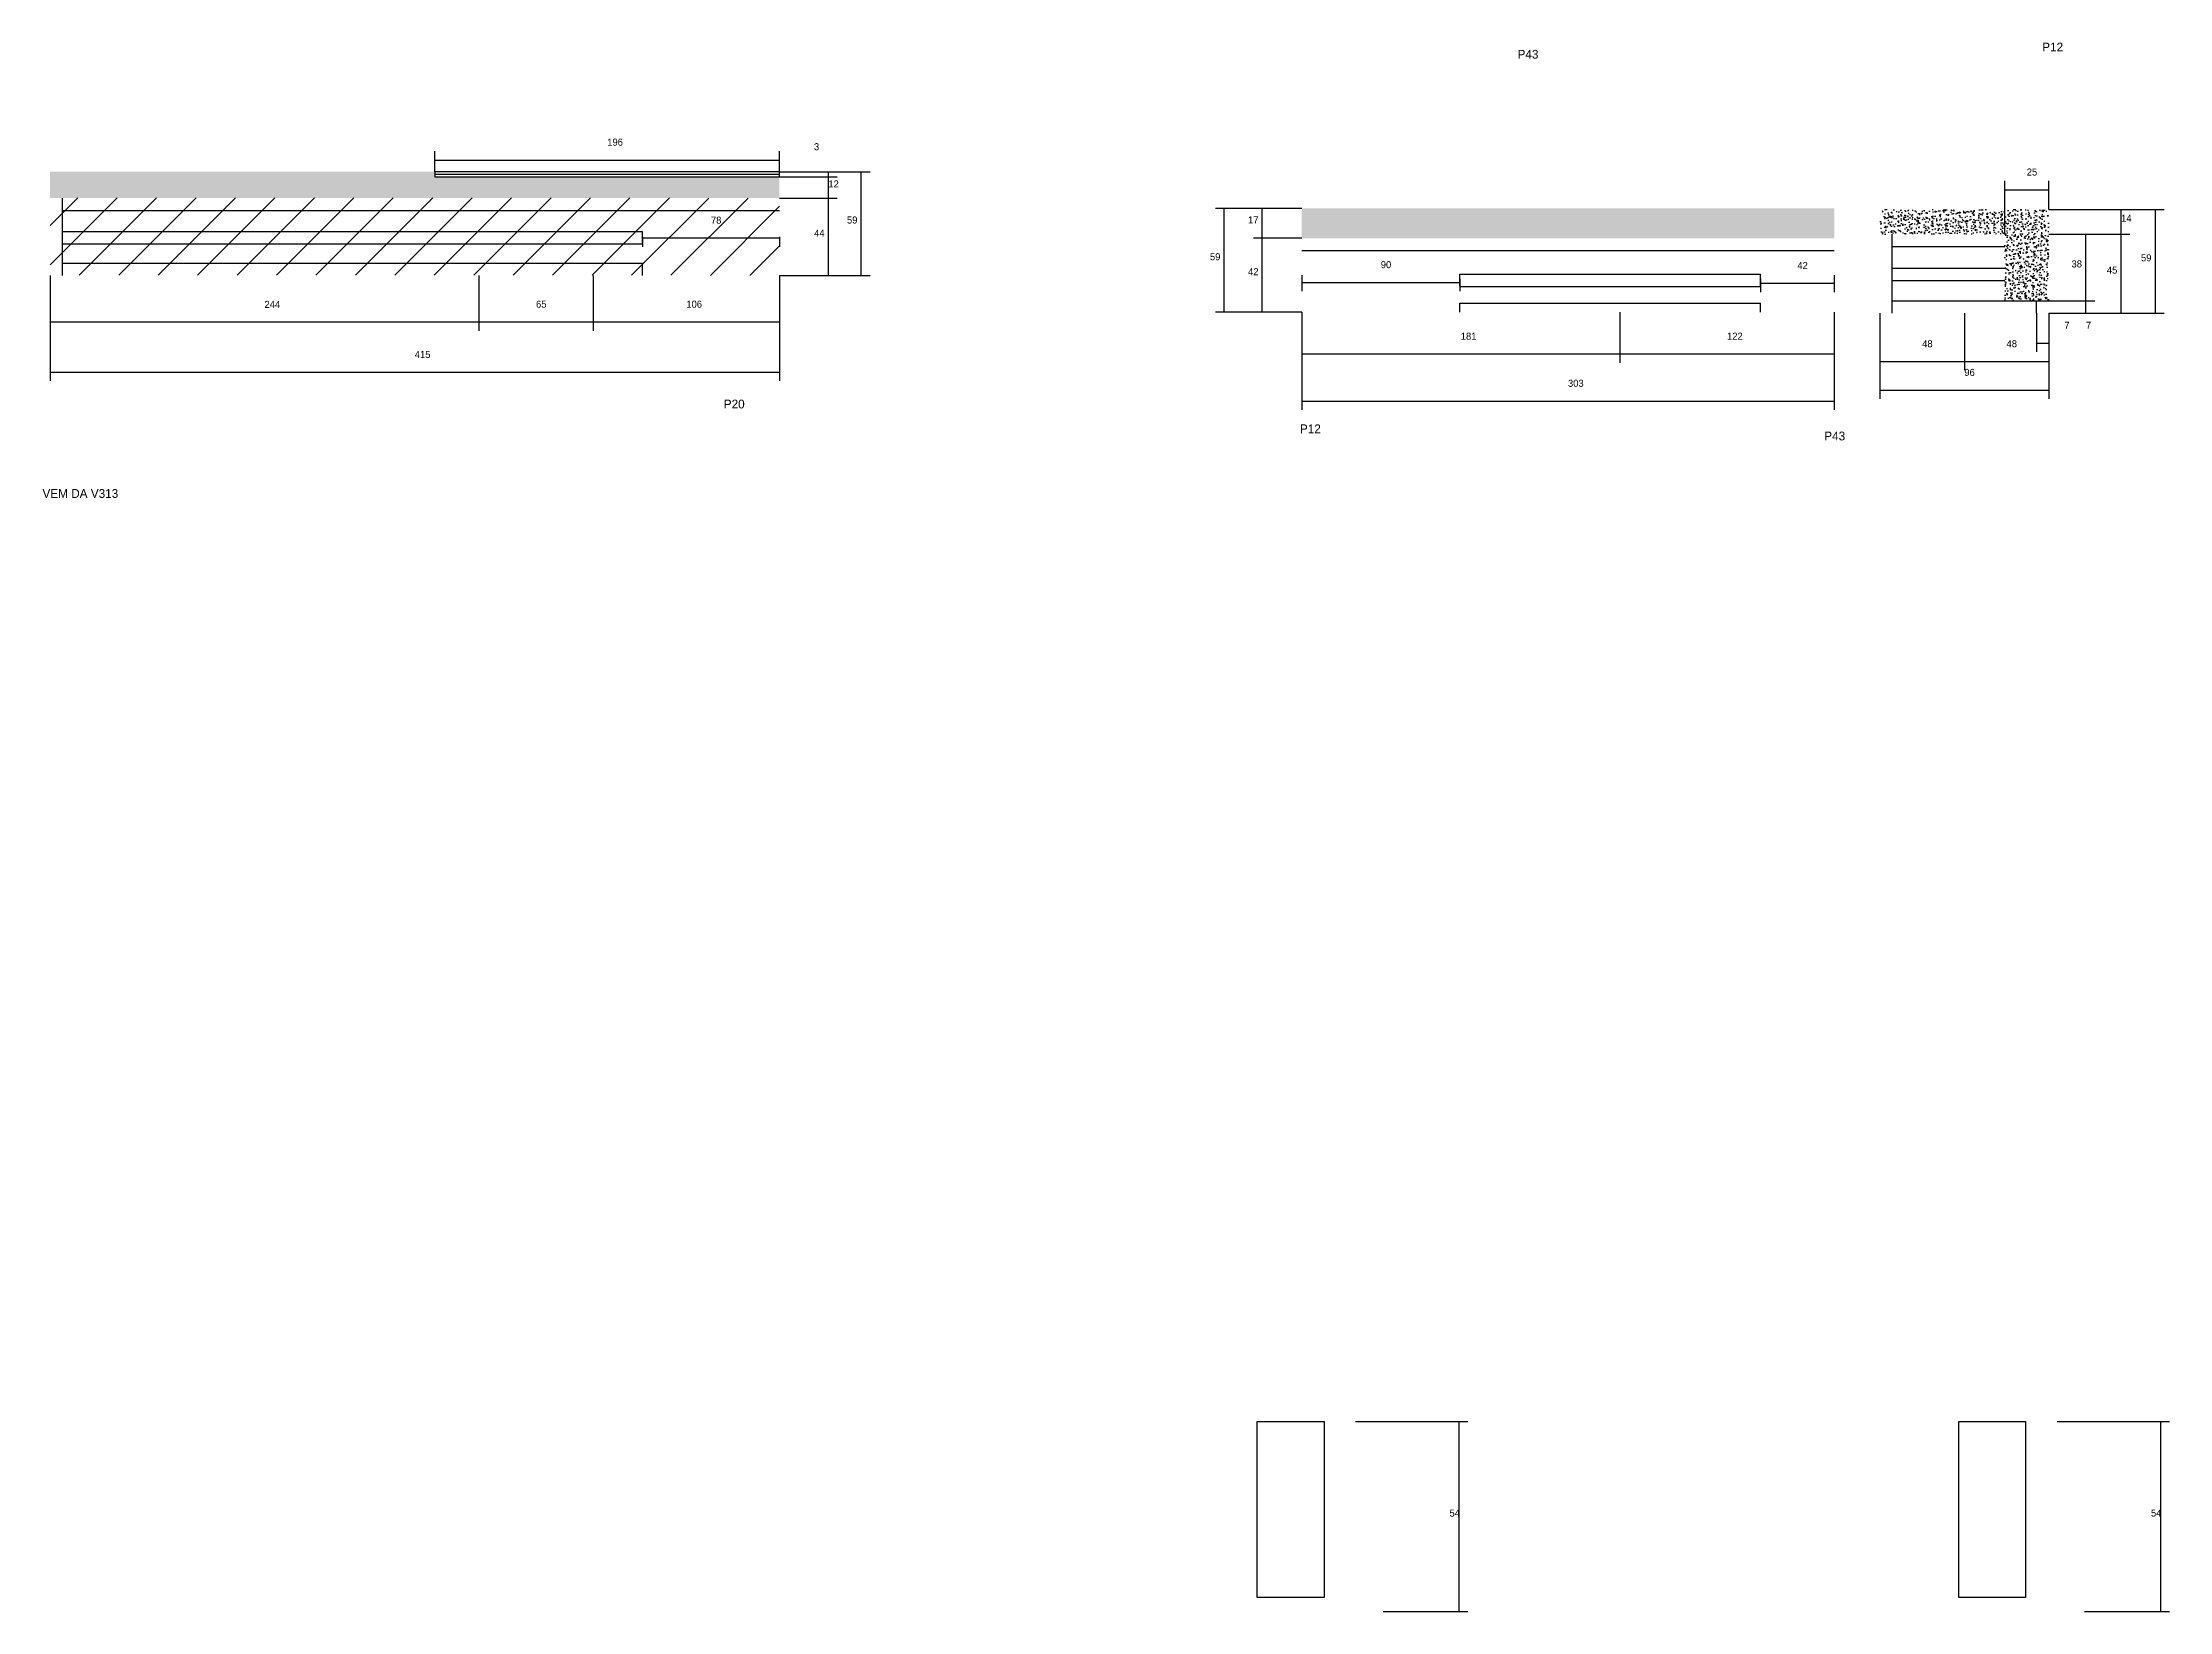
# Model space of a CAD drawing. Header units: metres. Extents: x 3266 to 9174, y 2161 to 3125.
# Drawn here: x 6446 to 7656, y 2181 to 3074 of the extents above; entities that cross this region are included whole.
import ezdxf

# ---------------------------------------------------------------- set-up
doc = ezdxf.new("R2010")
doc.units = ezdxf.units.M
for name, color, linetype in [('CONCRETO', 251, 'Continuous'), ('COTA', 241, 'Continuous'), ('NOMENCLATURA', 7, 'Continuous'), ('Painéis', 200, 'Continuous'), ('REAPROVEITAMENTO', 251, 'Continuous'), ('SARR_2.2x7', 40, 'Continuous'), ('SARR_EDITAR', 141, 'Continuous'), ('Texto Seção', 7, 'Continuous')]:
    doc.layers.add(name, color=color, linetype=linetype)

msp = doc.modelspace()

# ---------------------------------------------------------------- hatches: boundary and pattern name
at = {"layer": 'COTA'}
h = msp.add_hatch(dxfattribs=at)
h.set_pattern_fill('AR-CONC', scale=0.03)
h.paths.add_polyline_path([(6668.8, 2997.5), (6864.8, 2997.5), (6864.8, 2997.5), (6864.8, 2985.5), (6864.8, 2985.5), (6449.8, 2985.5), (6449.8, 2985.5), (6449.8, 3000.5), (6449.8, 3000.5), (6668.8, 3000.5), (6668.8, 3000.5), (6668.8, 2997.5)])
h = msp.add_hatch(dxfattribs=at)
h.set_pattern_fill('AR-CONC', scale=0.03)
h.paths.add_polyline_path([(7161.9, 2979.6), (7161.9, 2962.6), (7161.9, 2962.6), (7464.9, 2962.6), (7464.9, 2962.6), (7464.9, 2979.6), (7464.9, 2979.6), (7161.9, 2979.6)])
h = msp.add_hatch(dxfattribs=at)
h.set_pattern_fill('AR-CONC', scale=0.03)
h.paths.add_polyline_path([(7561.9, 2965), (7490.9, 2965), (7490.9, 2965), (7490.9, 2979), (7490.9, 2979), (7586.9, 2979), (7586.9, 2979), (7586.9, 2927), (7586.9, 2927), (7561.9, 2927), (7561.9, 2927), (7561.9, 2965)])
at = {"layer": 'REAPROVEITAMENTO'}
h = msp.add_hatch(dxfattribs=at)
h.set_pattern_fill('ANSI31', scale=5)
h.paths.add_polyline_path([(6449.8, 2941.7), (6449.8, 2985.7), (6449.8, 2985.7), (6864.8, 2985.5), (6864.8, 2985.5), (6864.8, 2941.5), (6864.8, 2941.5), (6449.8, 2941.7)])

# ---------------------------------------------------------------- linework, layer by layer
at = {"layer": 'CONCRETO'}
for points in [[(7136.6, 2289.3), (7136.6, 2289.3), (7174.6, 2289.3), (7174.6, 2261.3), (7174.6, 2261.3), (7174.6, 2189.3), (7136.6, 2189.3), (7136.6, 2289.3)], [(7535.7, 2289.3), (7535.7, 2289.3), (7573.7, 2289.3), (7573.7, 2261.3), (7573.7, 2261.3), (7573.7, 2189.3), (7535.7, 2189.3), (7535.7, 2289.3)]]:
    msp.add_lwpolyline(points, close=True, dxfattribs=at)
at = {"layer": 'COTA'}
for p, q in [((6668.8, 3000.5), (6668.8, 3012.1)), ((6668.8, 3007.1), (6864.8, 3007.1)), ((6864.8, 3000.5), (6864.8, 3012.1)), ((6864.8, 3000.5), (6916.3, 3000.5)), ((6864.8, 3000.5), (6897.6, 3000.5)), ((6864.8, 2997.5), (6897.6, 2997.5)), ((6864.8, 2997.5), (6897.6, 2997.5)), ((6892.6, 2997.5), (6892.6, 3000.5)), ((6892.6, 2985.5), (6892.6, 2997.5)), ((6911.3, 2941.5), (6911.3, 3000.5)), ((7561.9, 2965), (7561.9, 2995.2)), ((7561.9, 2990.2), (7586.9, 2990.2)), ((7586.9, 2979), (7586.9, 2995.2)), ((6864.8, 2985.5), (6897.6, 2985.5)), ((6864.8, 2985.5), (6897.6, 2985.5)), ((6892.6, 2941.5), (6892.6, 2985.5)), ((7161.9, 2979.6), (7112.8, 2979.6)), ((7117.8, 2920.6), (7117.8, 2979.6)), ((7161.9, 2979.6), (7134.4, 2979.6)), ((7139.4, 2962.6), (7139.4, 2979.6)), ((7586.9, 2965), (7613.1, 2965)), ((7608.1, 2927), (7608.1, 2965)), ((6786.8, 2963.5), (6786.8, 2957.8)), ((6786.8, 2962.8), (6864.8, 2962.8)), ((6864.8, 2963.5), (6864.8, 2957.8)), ((7161.9, 2962.6), (7134.4, 2962.6)), ((7161.9, 2962.6), (7134.4, 2962.6)), ((7139.4, 2920.6), (7139.4, 2962.6)), ((6449.8, 2941.5), (6449.8, 2910)), ((6449.8, 2941.5), (6449.8, 2881.4)), ((6693.8, 2941.5), (6693.8, 2910)), ((6693.8, 2941.5), (6693.8, 2910)), ((6758.8, 2941.5), (6758.8, 2910)), ((6758.8, 2941.5), (6758.8, 2910)), ((6864.8, 2941.5), (6864.8, 2910)), ((6864.8, 2941.5), (6864.8, 2881.4)), ((6864.8, 2941.5), (6897.6, 2941.5)), ((6864.8, 2941.5), (6916.3, 2941.5)), ((7161.9, 2920.6), (7112.8, 2920.6)), ((7161.9, 2920.6), (7134.4, 2920.6)), ((7161.9, 2920.6), (7161.9, 2891.8)), ((7161.9, 2920.6), (7161.9, 2864.9)), ((7342.9, 2920.6), (7342.9, 2891.8)), ((7342.9, 2920.6), (7342.9, 2891.8)), ((7464.9, 2920.6), (7464.9, 2891.8)), ((7464.9, 2920.6), (7464.9, 2864.9)), ((7490.9, 2920), (7490.9, 2871.2)), ((7579.9, 2920), (7579.9, 2898)), ((7586.9, 2927), (7613.1, 2927)), ((7586.9, 2927), (7613.1, 2927)), ((7586.9, 2920), (7586.9, 2871.2)), ((7586.9, 2920), (7613.1, 2920)), ((7586.9, 2920), (7586.9, 2898)), ((7608.1, 2920), (7608.1, 2927)), ((6449.8, 2915), (6693.8, 2915)), ((6693.8, 2915), (6758.8, 2915)), ((6758.8, 2915), (6864.8, 2915)), ((7161.9, 2896.8), (7342.9, 2896.8)), ((7342.9, 2896.8), (7464.9, 2896.8)), ((7579.9, 2903), (7586.9, 2903)), ((6449.8, 2886.4), (6864.8, 2886.4)), ((7161.9, 2869.9), (7464.9, 2869.9)), ((7490.9, 2876.2), (7586.9, 2876.2)), ((7192.6, 2289.3), (7256.5, 2289.3)), ((7251.5, 2181.3), (7251.5, 2289.3)), ((7591.7, 2289.3), (7655.6, 2289.3)), ((7650.6, 2181.3), (7650.6, 2289.3)), ((7208.2, 2181.3), (7256.5, 2181.3)), ((7607.3, 2181.3), (7655.6, 2181.3))]:
    msp.add_line(p, q, dxfattribs=at)
at = {"layer": 'Painéis'}
for p, q in [((7586.9, 2979), (7633.1, 2979)), ((7586.9, 2979), (7652.6, 2979)), ((7628.1, 2965), (7628.1, 2979)), ((7647.6, 2920), (7647.6, 2979)), ((7586.9, 2965), (7633.1, 2965)), ((7586.9, 2965), (7633.1, 2965)), ((7628.1, 2920), (7628.1, 2965)), ((7161.9, 2941.6), (7161.9, 2932.5)), ((7464.9, 2941.6), (7464.9, 2932)), ((7161.9, 2937.5), (7251.9, 2937.5)), ((7251.9, 2939.6), (7251.9, 2932.5)), ((7422.9, 2939.6), (7422.9, 2932)), ((7422.9, 2937), (7464.9, 2937)), ((7490.9, 2920), (7490.9, 2887.5)), ((7538.9, 2920), (7538.9, 2887.5)), ((7538.9, 2920), (7538.9, 2887.5)), ((7586.9, 2920), (7633.1, 2920)), ((7586.9, 2920), (7652.6, 2920)), ((7586.9, 2920), (7586.9, 2887.5)), ((7490.9, 2892.5), (7538.9, 2892.5)), ((7538.9, 2892.5), (7586.9, 2892.5))]:
    msp.add_line(p, q, dxfattribs=at)
msp.add_lwpolyline([(6864.8, 3000.5), (6668.8, 3000.5), (6668.8, 2997.5), (6864.8, 2997.5)], close=True, dxfattribs=at)
at = {"layer": 'SARR_2.2x7'}
for p, q in [((6456.8, 2941.5), (6456.8, 2985.5)), ((6456.8, 2978.5), (6693.8, 2978.5)), ((6693.8, 2978.5), (6758.8, 2978.5)), ((6758.8, 2978.5), (6864.8, 2978.5)), ((6456.8, 2966.5), (6693.8, 2966.5)), ((6693.8, 2966.5), (6758.8, 2966.5)), ((6758.8, 2966.5), (6786.8, 2966.5)), ((6786.8, 2959.5), (6786.8, 2966.5)), ((7497.9, 2920), (7497.9, 2965)), ((6456.8, 2959.5), (6693.8, 2959.5)), ((6693.8, 2959.5), (6758.8, 2959.5)), ((6758.8, 2959.5), (6786.8, 2959.5)), ((7161.9, 2955.6), (7342.9, 2955.6)), ((7342.9, 2955.6), (7464.9, 2955.6)), ((7497.9, 2958), (7538.9, 2958)), ((7538.9, 2958), (7561.9, 2958)), ((6456.8, 2948.5), (6693.8, 2948.5)), ((6693.8, 2948.5), (6758.8, 2948.5)), ((6758.8, 2948.5), (6786.8, 2948.5)), ((6786.8, 2941.5), (6786.8, 2948.5)), ((7251.8, 2935.3), (7251.9, 2942.2)), ((7251.9, 2942.2), (7342.9, 2942.2)), ((7342.9, 2942.2), (7422.9, 2942.2)), ((7422.9, 2935.3), (7422.9, 2942.2)), ((7497.9, 2945.6), (7538.9, 2945.6)), ((7538.9, 2945.6), (7561.9, 2945.6)), ((7251.9, 2935.2), (7342.9, 2935.2)), ((7342.9, 2935.2), (7422.9, 2935.2)), ((7497.9, 2938.6), (7538.9, 2938.6)), ((7538.9, 2938.6), (7561.9, 2938.6)), ((7251.9, 2925.6), (7342.9, 2925.6)), ((7251.9, 2920.6), (7251.9, 2925.6)), ((7342.9, 2925.6), (7422.9, 2925.6)), ((7422.9, 2920.6), (7422.9, 2925.6)), ((7497.9, 2927), (7538.9, 2927)), ((7538.9, 2927), (7586.9, 2927)), ((7579.9, 2920), (7579.9, 2927))]:
    msp.add_line(p, q, dxfattribs=at)
at = {"layer": 'SARR_EDITAR'}
msp.add_line((6668.8, 2999), (6864.8, 2999), dxfattribs=at)

# ---------------------------------------------------------------- texts
at = {"layer": 'COTA'}
for s, p in [('196', (6766.8, 3015.3)), ('3', (6884.4, 3012.7)), ('25', (7574.4, 2998.3)), ('12', (6892.6, 2991.5)), ('78', (6825.8, 2970.9)), ('44', (6884.5, 2963.5)), ('59', (6903.2, 2971)), ('17', (7131.4, 2971.1)), ('59', (7109.7, 2950.1)), ('42', (7131.4, 2941.6)), ('38', (7599.9, 2946)), ('244', (6571.8, 2923)), ('65', (6726.3, 2923.1)), ('106', (6811.8, 2923.1)), ('181', (7252.4, 2904.9)), ('122', (7403.9, 2904.9)), ('7', (7595.8, 2911.1)), ('7', (7608.1, 2911.1)), ('415', (6657.3, 2894.5)), ('303', (7313.4, 2878.1)), ('96', (7538.9, 2884.3)), ('54', (7246, 2235.3)), ('54', (7645.1, 2235.3))]:
    msp.add_text(s, height=4, dxfattribs=at).set_placement(p)
at = {"layer": 'NOMENCLATURA'}
for s, p in [('P12', (7583.2, 3068.9)), ('P43', (7284.7, 3064.8)), ('P20', (6833.1, 2865.8)), ('P12', (7160.9, 2851.7)), ('P43', (7459.2, 2847.6))]:
    msp.add_text(s, height=5, dxfattribs=at).set_placement(p)
at = {"layer": 'Painéis'}
for s, p in [('14', (7628.1, 2972)), ('59', (7639.4, 2949.5)), ('90', (7206.9, 2945.6)), ('42', (7443.9, 2945.1)), ('45', (7620, 2942.5)), ('48', (7514.9, 2900.6)), ('48', (7562.9, 2900.6))]:
    msp.add_text(s, height=4, dxfattribs=at).set_placement(p)
at = {"layer": 'Texto Seção'}
msp.add_text('VEM DA V313', height=5, dxfattribs=at).set_placement((6445.5, 2814.9))

doc.saveas('drawing.dxf')
